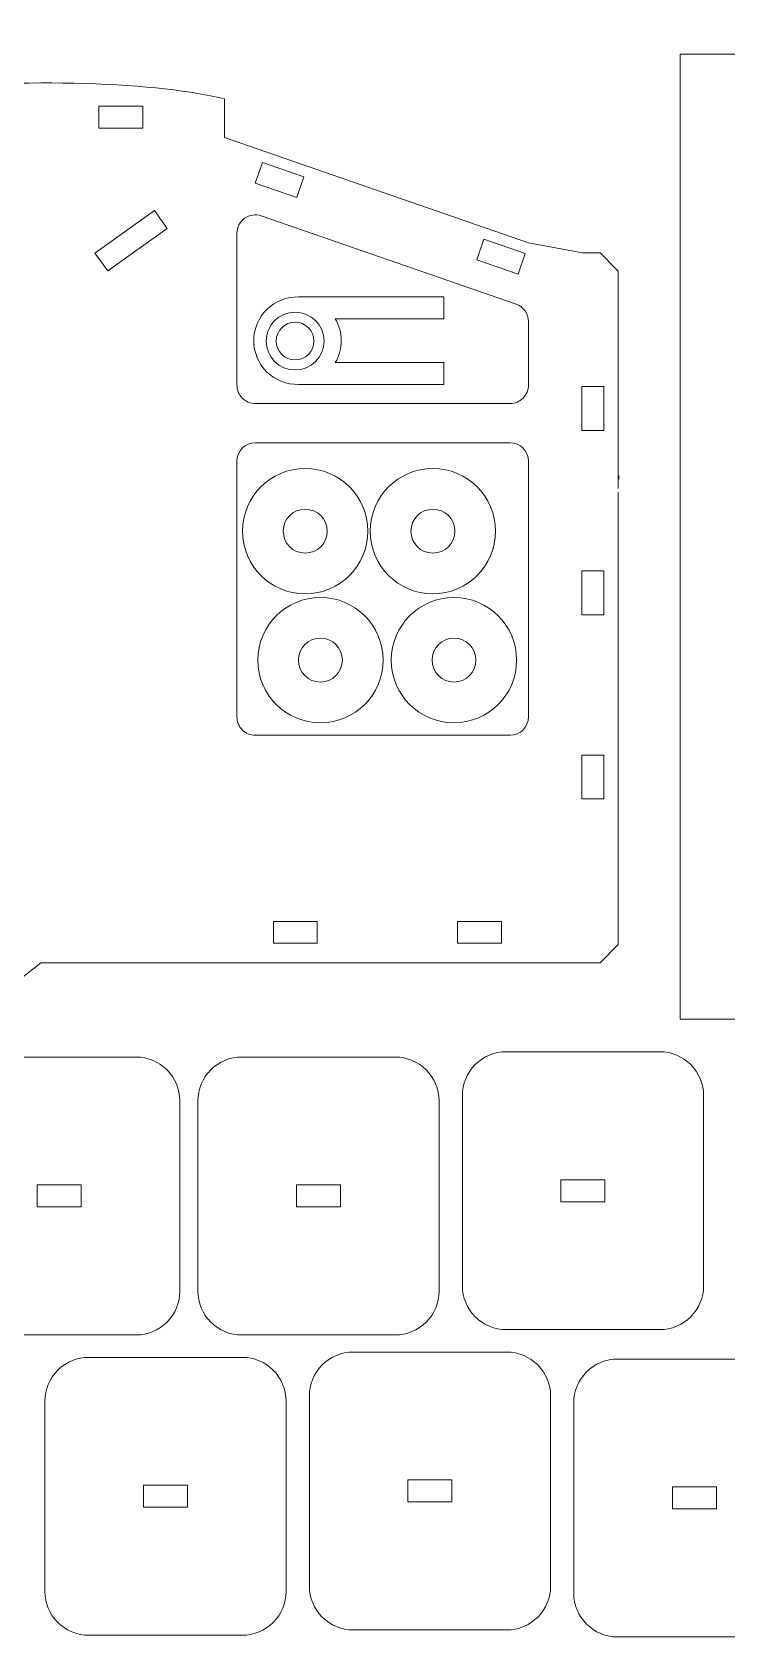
# Model space of a CAD drawing. Header units: centimetres. Extents: x -259 to 261, y 17 to 228.
# Drawn here: x -12.33 to -1.21, y 88.83 to 114.51 of the extents above; entities that cross this region are included whole.
import ezdxf

# ---------------------------------------------------------------- set-up
doc = ezdxf.new("R2010")
doc.units = ezdxf.units.CM
doc.header["$MEASUREMENT"] = 0
doc.layers.add('layer 1', color=7, linetype='Continuous')

msp = doc.modelspace()

# ---------------------------------------------------------------- linework, layer by layer
at = {"layer": 'layer 1', "color": 250, "lineweight": 9}
for points, knots in [([(3.21041, 114.50806), (3.21041, 114.50806), (2.88942, 114.50806), (2.88942, 114.50806), (2.88942, 114.50806), (2.88942, 114.50806), (2.88942, 114.15707), (2.88942, 114.15707), (2.88942, 114.15707), (2.88942, 114.15707), (0.64417, 114.15707), (0.64417, 114.15707), (0.64417, 114.15707), (0.64417, 114.15707), (0.64417, 114.50806), (0.64417, 114.50806), (0.64417, 114.50806), (0.64417, 114.50806), (-0.05782, 114.50806), (-0.05782, 114.50806), (-0.05782, 114.50806), (-0.05782, 114.50806), (-0.05782, 114.15707), (-0.05782, 114.15707), (-0.05782, 114.15707), (-0.05782, 114.15707), (-1.95946, 114.15707), (-1.95946, 114.15707), (-1.95946, 114.15707), (-1.95946, 114.15707), (-1.95946, 98.71306), (-1.95946, 98.71306), (-1.95946, 98.71306), (-1.95946, 98.71306), (-0.05782, 98.71306), (-0.05782, 98.71306), (-0.05782, 98.71306), (-0.05782, 98.71306), (-0.05782, 98.36205), (-0.05782, 98.36205), (-0.05782, 98.36205), (-0.05782, 98.36205), (0.64417, 98.36205), (0.64417, 98.36205), (0.64417, 98.36205), (0.64417, 98.36205), (0.64417, 98.71306), (0.64417, 98.71306), (0.64417, 98.71306), (0.64417, 98.71306), (2.88942, 98.71306), (2.88942, 98.71306), (2.88942, 98.71306), (2.88942, 98.71306), (2.88942, 98.36205), (2.88942, 98.36205), (2.88942, 98.36205), (2.88942, 98.36205), (3.21041, 98.36205), (3.21041, 98.36205)], [0, 0, 0, 0, 0.0625, 0.0625, 0.0625, 0.0625, 0.125, 0.125, 0.125, 0.125, 0.1875, 0.1875, 0.1875, 0.1875, 0.25, 0.25, 0.25, 0.25, 0.3125, 0.3125, 0.3125, 0.3125, 0.375, 0.375, 0.375, 0.375, 0.4375, 0.4375, 0.4375, 0.4375, 0.5, 0.5, 0.5, 0.5, 0.5625, 0.5625, 0.5625, 0.5625, 0.625, 0.625, 0.625, 0.625, 0.6875, 0.6875, 0.6875, 0.6875, 0.75, 0.75, 0.75, 0.75, 0.8125, 0.8125, 0.8125, 0.8125, 0.875, 0.875, 0.875, 0.875, 1, 1, 1, 1]), ([(-15.57785, 113.34656), (-15.27051, 113.44569), (-14.80329, 113.53065), (-14.22836, 113.59187), (-14.22836, 113.59187), (-13.40508, 113.67963), (-12.4179, 113.71277), (-11.48402, 113.68404), (-11.48402, 113.68404), (-10.55013, 113.65536), (-9.74603, 113.5672), (-9.24861, 113.43894)], [0, 0, 0, 0, 0.25, 0.25, 0.25, 0.25, 0.5, 0.5, 0.5, 0.5, 1, 1, 1, 1]), ([(-11.25936, 112.9709), (-11.25936, 112.9709), (-10.55734, 112.9709), (-10.55734, 112.9709), (-10.55734, 112.9709), (-10.55734, 112.9709), (-10.55734, 113.32189), (-10.55734, 113.32189), (-10.55734, 113.32189), (-10.55734, 113.32189), (-11.25936, 113.32189), (-11.25936, 113.32189), (-11.25936, 113.32189), (-11.25936, 113.32189), (-11.25936, 112.9709), (-11.25936, 112.9709)], [0, 0, 0, 0, 0.2, 0.2, 0.2, 0.2, 0.4, 0.4, 0.4, 0.4, 0.6, 0.6, 0.6, 0.6, 1, 1, 1, 1]), ([(-9.24861, 113.43894), (-9.24861, 113.43894), (-9.24861, 112.81954), (-9.24861, 112.81954), (-9.24861, 112.81954), (-9.24861, 112.81954), (-4.38555, 111.13638), (-4.38555, 111.13638), (-4.38555, 111.13638), (-4.38555, 111.13638), (-3.52146, 110.9769), (-3.52146, 110.9769), (-3.52146, 110.9769), (-3.52146, 110.9769), (-3.2394, 110.9769), (-3.2394, 110.9769), (-3.2394, 110.9769), (-3.2394, 110.9769), (-2.94689, 110.68434), (-2.94689, 110.68434), (-2.94689, 110.68434), (-2.94689, 110.68434), (-2.94689, 107.20467), (-2.94689, 107.20467)], [0, 0, 0, 0, 0.14285714, 0.14285714, 0.14285714, 0.14285714, 0.28571429, 0.28571429, 0.28571429, 0.28571429, 0.42857143, 0.42857143, 0.42857143, 0.42857143, 0.57142857, 0.57142857, 0.57142857, 0.57142857, 0.71428571, 0.71428571, 0.71428571, 0.71428571, 1, 1, 1, 1]), ([(-8.09409, 111.86282), (-8.09409, 111.86282), (-8.75743, 112.09234), (-8.75743, 112.09234), (-8.75743, 112.09234), (-8.75743, 112.09234), (-8.64262, 112.42409), (-8.64262, 112.42409), (-8.64262, 112.42409), (-8.64262, 112.42409), (-7.97922, 112.19447), (-7.97922, 112.19447), (-7.97922, 112.19447), (-7.97922, 112.19447), (-8.09409, 111.86282), (-8.09409, 111.86282)], [0, 0, 0, 0, 0.2, 0.2, 0.2, 0.2, 0.4, 0.4, 0.4, 0.4, 0.6, 0.6, 0.6, 0.6, 1, 1, 1, 1]), ([(-11.32362, 110.97198), (-11.32362, 110.97198), (-11.11963, 110.68632), (-11.11963, 110.68632), (-11.11963, 110.68632), (-11.11963, 110.68632), (-10.16741, 111.36606), (-10.16741, 111.36606), (-10.16741, 111.36606), (-10.16741, 111.36606), (-10.37131, 111.65172), (-10.37131, 111.65172), (-10.37131, 111.65172), (-10.37131, 111.65172), (-11.32362, 110.97198), (-11.32362, 110.97198)], [0, 0, 0, 0, 0.2, 0.2, 0.2, 0.2, 0.4, 0.4, 0.4, 0.4, 0.6, 0.6, 0.6, 0.6, 1, 1, 1, 1]), ([(-9.05117, 111.29038), (-9.05117, 111.38499), (-9.00542, 111.47376), (-8.92833, 111.52863), (-8.92833, 111.52863), (-8.85128, 111.5835), (-8.75241, 111.59771), (-8.66303, 111.5668)], [0, 0, 0, 0, 0.33333333, 0.33333333, 0.33333333, 0.33333333, 1, 1, 1, 1]), ([(-5.21346, 110.86579), (-5.21346, 110.86579), (-5.09869, 111.19749), (-5.09869, 111.19749), (-5.09869, 111.19749), (-5.09869, 111.19749), (-4.43529, 110.96792), (-4.43529, 110.96792), (-4.43529, 110.96792), (-4.43529, 110.96792), (-4.55011, 110.63617), (-4.55011, 110.63617), (-4.55011, 110.63617), (-4.55011, 110.63617), (-5.21346, 110.86579), (-5.21346, 110.86579)], [0, 0, 0, 0, 0.2, 0.2, 0.2, 0.2, 0.4, 0.4, 0.4, 0.4, 0.6, 0.6, 0.6, 0.6, 1, 1, 1, 1]), ([(-8.06593, 108.87041), (-8.25437, 108.86595), (-8.4366, 108.93769), (-8.57145, 109.06936), (-8.57145, 109.06936), (-8.70632, 109.20106), (-8.78233, 109.3816), (-8.78233, 109.57008), (-8.78233, 109.57008), (-8.78233, 109.75858), (-8.70632, 109.93907), (-8.57145, 110.07077), (-8.57145, 110.07077), (-8.4366, 110.20243), (-8.25437, 110.27419), (-8.06593, 110.26968)], [0, 0, 0, 0, 0.2, 0.2, 0.2, 0.2, 0.4, 0.4, 0.4, 0.4, 0.6, 0.6, 0.6, 0.6, 1, 1, 1, 1]), ([(-8.06593, 110.26968), (-8.06593, 110.26968), (-5.73727, 110.26968), (-5.73727, 110.26968), (-5.73727, 110.26968), (-5.73727, 110.26968), (-5.73727, 109.9198), (-5.73727, 109.9198), (-5.73727, 109.9198), (-5.73727, 109.9198), (-7.47629, 109.9198), (-7.47629, 109.9198)], [0, 0, 0, 0, 0.25, 0.25, 0.25, 0.25, 0.5, 0.5, 0.5, 0.5, 1, 1, 1, 1]), ([(-7.47629, 109.22034), (-7.47629, 109.22034), (-5.73727, 109.22034), (-5.73727, 109.22034), (-5.73727, 109.22034), (-5.73727, 109.22034), (-5.73727, 108.87041), (-5.73727, 108.87041), (-5.73727, 108.87041), (-5.73727, 108.87041), (-8.06593, 108.87041), (-8.06593, 108.87041)], [0, 0, 0, 0, 0.25, 0.25, 0.25, 0.25, 0.5, 0.5, 0.5, 0.5, 1, 1, 1, 1]), ([(-8.75865, 108.56603), (-8.8362, 108.56603), (-8.91067, 108.59684), (-8.96549, 108.65166), (-8.96549, 108.65166), (-9.02035, 108.70653), (-9.05117, 108.78089), (-9.05117, 108.85849)], [0, 0, 0, 0, 0.33333333, 0.33333333, 0.33333333, 0.33333333, 1, 1, 1, 1]), ([(-4.38555, 108.85849), (-4.38555, 108.78089), (-4.41636, 108.70653), (-4.47122, 108.65166), (-4.47122, 108.65166), (-4.5261, 108.59684), (-4.60045, 108.56603), (-4.67807, 108.56603)], [0, 0, 0, 0, 0.33333333, 0.33333333, 0.33333333, 0.33333333, 1, 1, 1, 1]), ([(-3.18088, 108.83581), (-3.18088, 108.83581), (-3.53192, 108.83581), (-3.53192, 108.83581), (-3.53192, 108.83581), (-3.53192, 108.83581), (-3.53192, 108.13383), (-3.53192, 108.13383), (-3.53192, 108.13383), (-3.53192, 108.13383), (-3.18088, 108.13383), (-3.18088, 108.13383), (-3.18088, 108.13383), (-3.18088, 108.13383), (-3.18088, 108.83581), (-3.18088, 108.83581)], [0, 0, 0, 0, 0.2, 0.2, 0.2, 0.2, 0.4, 0.4, 0.4, 0.4, 0.6, 0.6, 0.6, 0.6, 1, 1, 1, 1]), ([(-6.95596, 106.52285), (-6.95596, 107.07661), (-7.4049, 107.52556), (-7.95872, 107.52556), (-7.95872, 107.52556), (-8.51247, 107.52556), (-8.96138, 107.07661), (-8.96138, 106.52285), (-8.96138, 106.52285), (-8.96138, 105.96908), (-8.51247, 105.52008), (-7.95872, 105.52008), (-7.95872, 105.52008), (-7.4049, 105.52008), (-6.95596, 105.96908), (-6.95596, 106.52285)], [0, 0, 0, 0, 0.2, 0.2, 0.2, 0.2, 0.4, 0.4, 0.4, 0.4, 0.6, 0.6, 0.6, 0.6, 1, 1, 1, 1]), ([(-5.91508, 105.52008), (-5.36126, 105.52008), (-4.91236, 105.96908), (-4.91236, 106.52285), (-4.91236, 106.52285), (-4.91236, 107.07661), (-5.36126, 107.52556), (-5.91508, 107.52556), (-5.91508, 107.52556), (-6.46884, 107.52556), (-6.91774, 107.07661), (-6.91774, 106.52285), (-6.91774, 106.52285), (-6.91774, 105.96908), (-6.46884, 105.52008), (-5.91508, 105.52008)], [0, 0, 0, 0, 0.2, 0.2, 0.2, 0.2, 0.4, 0.4, 0.4, 0.4, 0.6, 0.6, 0.6, 0.6, 1, 1, 1, 1]), ([(-2.94689, 107.14462), (-2.94689, 107.14462), (-2.94689, 99.91093), (-2.94689, 99.91093), (-2.94689, 99.91093), (-2.94689, 99.91093), (-3.2394, 99.61848), (-3.2394, 99.61848), (-3.2394, 99.61848), (-3.2394, 99.61848), (-12.1899, 99.61848), (-12.1899, 99.61848), (-12.1899, 99.61848), (-12.1899, 99.61848), (-13.47472, 98.60244), (-13.47472, 98.60244), (-13.47472, 98.60244), (-13.47472, 98.60244), (-14.64472, 98.60244), (-14.64472, 98.60244), (-14.64472, 98.60244), (-14.64472, 98.60244), (-14.64472, 103.63349), (-14.64472, 103.63349)], [0, 0, 0, 0, 0.14285714, 0.14285714, 0.14285714, 0.14285714, 0.28571429, 0.28571429, 0.28571429, 0.28571429, 0.42857143, 0.42857143, 0.42857143, 0.42857143, 0.57142857, 0.57142857, 0.57142857, 0.57142857, 0.71428571, 0.71428571, 0.71428571, 0.71428571, 1, 1, 1, 1]), ([(-7.60768, 106.52285), (-7.60768, 106.71669), (-7.76481, 106.87383), (-7.95872, 106.87383), (-7.95872, 106.87383), (-8.15251, 106.87383), (-8.3097, 106.71669), (-8.3097, 106.52285), (-8.3097, 106.52285), (-8.3097, 106.32895), (-8.15251, 106.17186), (-7.95872, 106.17186), (-7.95872, 106.17186), (-7.76481, 106.17186), (-7.60768, 106.32895), (-7.60768, 106.52285)], [0, 0, 0, 0, 0.2, 0.2, 0.2, 0.2, 0.4, 0.4, 0.4, 0.4, 0.6, 0.6, 0.6, 0.6, 1, 1, 1, 1]), ([(-5.91508, 106.17186), (-5.72118, 106.17186), (-5.56404, 106.329), (-5.56404, 106.52285), (-5.56404, 106.52285), (-5.56404, 106.71669), (-5.72118, 106.87388), (-5.91508, 106.87388), (-5.91508, 106.87388), (-6.10891, 106.87388), (-6.26606, 106.71669), (-6.26606, 106.52285), (-6.26606, 106.52285), (-6.26606, 106.329), (-6.10891, 106.17186), (-5.91508, 106.17186)], [0, 0, 0, 0, 0.2, 0.2, 0.2, 0.2, 0.4, 0.4, 0.4, 0.4, 0.6, 0.6, 0.6, 0.6, 1, 1, 1, 1]), ([(-3.18088, 105.88848), (-3.18088, 105.88848), (-3.53192, 105.88848), (-3.53192, 105.88848), (-3.53192, 105.88848), (-3.53192, 105.88848), (-3.53192, 105.18646), (-3.53192, 105.18646), (-3.53192, 105.18646), (-3.53192, 105.18646), (-3.18088, 105.18646), (-3.18088, 105.18646), (-3.18088, 105.18646), (-3.18088, 105.18646), (-3.18088, 105.88848), (-3.18088, 105.88848)], [0, 0, 0, 0, 0.2, 0.2, 0.2, 0.2, 0.4, 0.4, 0.4, 0.4, 0.6, 0.6, 0.6, 0.6, 1, 1, 1, 1]), ([(-7.71427, 103.45634), (-7.16046, 103.45634), (-6.7115, 103.90529), (-6.7115, 104.45905), (-6.7115, 104.45905), (-6.7115, 105.01287), (-7.16046, 105.46181), (-7.71427, 105.46181), (-7.71427, 105.46181), (-8.26797, 105.46181), (-8.71693, 105.01287), (-8.71693, 104.45905), (-8.71693, 104.45905), (-8.71693, 103.90529), (-8.26797, 103.45634), (-7.71427, 103.45634)], [0, 0, 0, 0, 0.2, 0.2, 0.2, 0.2, 0.4, 0.4, 0.4, 0.4, 0.6, 0.6, 0.6, 0.6, 1, 1, 1, 1]), ([(-6.58014, 104.45905), (-6.58014, 103.90529), (-6.1312, 103.45634), (-5.57744, 103.45634), (-5.57744, 103.45634), (-5.02361, 103.45634), (-4.57473, 103.90529), (-4.57473, 104.45905), (-4.57473, 104.45905), (-4.57473, 105.01282), (-5.02361, 105.46176), (-5.57744, 105.46176), (-5.57744, 105.46176), (-6.1312, 105.46176), (-6.58014, 105.01282), (-6.58014, 104.45905)], [0, 0, 0, 0, 0.2, 0.2, 0.2, 0.2, 0.4, 0.4, 0.4, 0.4, 0.6, 0.6, 0.6, 0.6, 1, 1, 1, 1]), ([(-7.71427, 104.10807), (-7.52037, 104.10807), (-7.36323, 104.26521), (-7.36323, 104.45905), (-7.36323, 104.45905), (-7.36323, 104.65295), (-7.52037, 104.81009), (-7.71427, 104.81009), (-7.71427, 104.81009), (-7.90806, 104.81009), (-8.06521, 104.65295), (-8.06521, 104.45905), (-8.06521, 104.45905), (-8.06521, 104.26521), (-7.90806, 104.10807), (-7.71427, 104.10807)], [0, 0, 0, 0, 0.2, 0.2, 0.2, 0.2, 0.4, 0.4, 0.4, 0.4, 0.6, 0.6, 0.6, 0.6, 1, 1, 1, 1]), ([(-5.92842, 104.45905), (-5.92842, 104.26521), (-5.77127, 104.10807), (-5.57744, 104.10807), (-5.57744, 104.10807), (-5.3836, 104.10807), (-5.2264, 104.26521), (-5.2264, 104.45905), (-5.2264, 104.45905), (-5.2264, 104.65289), (-5.3836, 104.81009), (-5.57744, 104.81009), (-5.57744, 104.81009), (-5.77127, 104.81009), (-5.92842, 104.65289), (-5.92842, 104.45905)], [0, 0, 0, 0, 0.2, 0.2, 0.2, 0.2, 0.4, 0.4, 0.4, 0.4, 0.6, 0.6, 0.6, 0.6, 1, 1, 1, 1]), ([(-8.75865, 103.25732), (-8.8362, 103.25732), (-8.91067, 103.28818), (-8.96549, 103.34305), (-8.96549, 103.34305), (-9.02035, 103.39792), (-9.05117, 103.47223), (-9.05117, 103.54984)], [0, 0, 0, 0, 0.33333333, 0.33333333, 0.33333333, 0.33333333, 1, 1, 1, 1]), ([(-3.18088, 102.9412), (-3.18088, 102.9412), (-3.18088, 102.2392), (-3.18088, 102.2392), (-3.18088, 102.2392), (-3.18088, 102.2392), (-3.53192, 102.2392), (-3.53192, 102.2392), (-3.53192, 102.2392), (-3.53192, 102.2392), (-3.53192, 102.9412), (-3.53192, 102.9412), (-3.53192, 102.9412), (-3.53192, 102.9412), (-3.18088, 102.9412), (-3.18088, 102.9412)], [0, 0, 0, 0, 0.2, 0.2, 0.2, 0.2, 0.4, 0.4, 0.4, 0.4, 0.6, 0.6, 0.6, 0.6, 1, 1, 1, 1]), ([(-7.76619, 99.92812), (-7.76619, 99.92812), (-8.46821, 99.92812), (-8.46821, 99.92812), (-8.46821, 99.92812), (-8.46821, 99.92812), (-8.46821, 100.27914), (-8.46821, 100.27914), (-8.46821, 100.27914), (-8.46821, 100.27914), (-7.76619, 100.27914), (-7.76619, 100.27914), (-7.76619, 100.27914), (-7.76619, 100.27914), (-7.76619, 99.92812), (-7.76619, 99.92812)], [0, 0, 0, 0, 0.2, 0.2, 0.2, 0.2, 0.4, 0.4, 0.4, 0.4, 0.6, 0.6, 0.6, 0.6, 1, 1, 1, 1]), ([(-5.52089, 99.92812), (-5.52089, 99.92812), (-4.81887, 99.92812), (-4.81887, 99.92812), (-4.81887, 99.92812), (-4.81887, 99.92812), (-4.81887, 100.27914), (-4.81887, 100.27914), (-4.81887, 100.27914), (-4.81887, 100.27914), (-5.52089, 100.27914), (-5.52089, 100.27914), (-5.52089, 100.27914), (-5.52089, 100.27914), (-5.52089, 99.92812), (-5.52089, 99.92812)], [0, 0, 0, 0, 0.2, 0.2, 0.2, 0.2, 0.4, 0.4, 0.4, 0.4, 0.6, 0.6, 0.6, 0.6, 1, 1, 1, 1]), ([(-13.82538, 97.40639), (-13.82538, 97.59257), (-13.75143, 97.77113), (-13.61977, 97.90278), (-13.61977, 97.90278), (-13.48812, 98.03444), (-13.30956, 98.10839), (-13.12338, 98.10839), (-13.12338, 98.10839), (-13.12338, 98.10839), (-10.66638, 98.10839), (-10.66638, 98.10839), (-10.66638, 98.10839), (-10.27868, 98.10839), (-9.96438, 97.79409), (-9.96438, 97.40639), (-9.96438, 97.40639), (-9.96438, 97.40639), (-9.96438, 94.36439), (-9.96438, 94.36439), (-9.96438, 94.36439), (-9.96438, 94.17821), (-10.03833, 93.99965), (-10.16999, 93.868), (-10.16999, 93.868), (-10.30164, 93.73634), (-10.4802, 93.66239), (-10.66638, 93.66239), (-10.66638, 93.66239), (-10.66638, 93.66239), (-13.12338, 93.66239), (-13.12338, 93.66239), (-13.12338, 93.66239), (-13.30956, 93.66239), (-13.48812, 93.73634), (-13.61977, 93.868), (-13.61977, 93.868), (-13.75143, 93.99965), (-13.82538, 94.17821), (-13.82538, 94.36439), (-13.82538, 94.36439), (-13.82538, 94.36439), (-13.82538, 97.40639), (-13.82538, 97.40639)], [0, 0, 0, 0, 0.08333333, 0.08333333, 0.08333333, 0.08333333, 0.16666667, 0.16666667, 0.16666667, 0.16666667, 0.25, 0.25, 0.25, 0.25, 0.33333333, 0.33333333, 0.33333333, 0.33333333, 0.41666667, 0.41666667, 0.41666667, 0.41666667, 0.5, 0.5, 0.5, 0.5, 0.58333333, 0.58333333, 0.58333333, 0.58333333, 0.66666667, 0.66666667, 0.66666667, 0.66666667, 0.75, 0.75, 0.75, 0.75, 0.83333333, 0.83333333, 0.83333333, 0.83333333, 1, 1, 1, 1]), ([(-9.67672, 97.40639), (-9.67672, 97.59257), (-9.60277, 97.77113), (-9.47111, 97.90278), (-9.47111, 97.90278), (-9.33946, 98.03444), (-9.1609, 98.10839), (-8.97472, 98.10839), (-8.97472, 98.10839), (-8.97472, 98.10839), (-6.51772, 98.10839), (-6.51772, 98.10839), (-6.51772, 98.10839), (-6.13002, 98.10839), (-5.81572, 97.79409), (-5.81572, 97.40639), (-5.81572, 97.40639), (-5.81572, 97.40639), (-5.81572, 94.36439), (-5.81572, 94.36439), (-5.81572, 94.36439), (-5.81572, 94.17821), (-5.88967, 93.99965), (-6.02133, 93.868), (-6.02133, 93.868), (-6.15298, 93.73634), (-6.33154, 93.66239), (-6.51772, 93.66239), (-6.51772, 93.66239), (-6.51772, 93.66239), (-8.97472, 93.66239), (-8.97472, 93.66239), (-8.97472, 93.66239), (-9.1609, 93.66239), (-9.33946, 93.73634), (-9.47111, 93.868), (-9.47111, 93.868), (-9.60277, 93.99965), (-9.67672, 94.17821), (-9.67672, 94.36439), (-9.67672, 94.36439), (-9.67672, 94.36439), (-9.67672, 97.40639), (-9.67672, 97.40639)], [0, 0, 0, 0, 0.08333333, 0.08333333, 0.08333333, 0.08333333, 0.16666667, 0.16666667, 0.16666667, 0.16666667, 0.25, 0.25, 0.25, 0.25, 0.33333333, 0.33333333, 0.33333333, 0.33333333, 0.41666667, 0.41666667, 0.41666667, 0.41666667, 0.5, 0.5, 0.5, 0.5, 0.58333333, 0.58333333, 0.58333333, 0.58333333, 0.66666667, 0.66666667, 0.66666667, 0.66666667, 0.75, 0.75, 0.75, 0.75, 0.83333333, 0.83333333, 0.83333333, 0.83333333, 1, 1, 1, 1]), ([(-5.44338, 97.49106), (-5.44338, 97.67724), (-5.36943, 97.8558), (-5.23777, 97.98745), (-5.23777, 97.98745), (-5.10612, 98.11911), (-4.92756, 98.19306), (-4.74138, 98.19306), (-4.74138, 98.19306), (-4.74138, 98.19306), (-2.28438, 98.19306), (-2.28438, 98.19306), (-2.28438, 98.19306), (-1.89668, 98.19306), (-1.58238, 97.87876), (-1.58238, 97.49106), (-1.58238, 97.49106), (-1.58238, 97.49106), (-1.58238, 94.44906), (-1.58238, 94.44906), (-1.58238, 94.44906), (-1.58238, 94.26288), (-1.65633, 94.08432), (-1.78799, 93.95267), (-1.78799, 93.95267), (-1.91964, 93.82101), (-2.0982, 93.74706), (-2.28438, 93.74706), (-2.28438, 93.74706), (-2.28438, 93.74706), (-4.74138, 93.74706), (-4.74138, 93.74706), (-4.74138, 93.74706), (-4.92756, 93.74706), (-5.10612, 93.82101), (-5.23777, 93.95267), (-5.23777, 93.95267), (-5.36943, 94.08432), (-5.44338, 94.26288), (-5.44338, 94.44906), (-5.44338, 94.44906), (-5.44338, 94.44906), (-5.44338, 97.49106), (-5.44338, 97.49106)], [0, 0, 0, 0, 0.08333333, 0.08333333, 0.08333333, 0.08333333, 0.16666667, 0.16666667, 0.16666667, 0.16666667, 0.25, 0.25, 0.25, 0.25, 0.33333333, 0.33333333, 0.33333333, 0.33333333, 0.41666667, 0.41666667, 0.41666667, 0.41666667, 0.5, 0.5, 0.5, 0.5, 0.58333333, 0.58333333, 0.58333333, 0.58333333, 0.66666667, 0.66666667, 0.66666667, 0.66666667, 0.75, 0.75, 0.75, 0.75, 0.83333333, 0.83333333, 0.83333333, 0.83333333, 1, 1, 1, 1]), ([(-12.24684, 95.70941), (-12.24684, 95.70941), (-11.54292, 95.70941), (-11.54292, 95.70941), (-11.54292, 95.70941), (-11.54292, 95.70941), (-11.54292, 96.06137), (-11.54292, 96.06137), (-11.54292, 96.06137), (-11.54292, 96.06137), (-12.24684, 96.06137), (-12.24684, 96.06137), (-12.24684, 96.06137), (-12.24684, 96.06137), (-12.24684, 95.70941), (-12.24684, 95.70941)], [0, 0, 0, 0, 0.2, 0.2, 0.2, 0.2, 0.4, 0.4, 0.4, 0.4, 0.6, 0.6, 0.6, 0.6, 1, 1, 1, 1]), ([(-8.09818, 95.70941), (-8.09818, 95.70941), (-7.39426, 95.70941), (-7.39426, 95.70941), (-7.39426, 95.70941), (-7.39426, 95.70941), (-7.39426, 96.06137), (-7.39426, 96.06137), (-7.39426, 96.06137), (-7.39426, 96.06137), (-8.09818, 96.06137), (-8.09818, 96.06137), (-8.09818, 96.06137), (-8.09818, 96.06137), (-8.09818, 95.70941), (-8.09818, 95.70941)], [0, 0, 0, 0, 0.2, 0.2, 0.2, 0.2, 0.4, 0.4, 0.4, 0.4, 0.6, 0.6, 0.6, 0.6, 1, 1, 1, 1]), ([(-3.86484, 95.79408), (-3.86484, 95.79408), (-3.16092, 95.79408), (-3.16092, 95.79408), (-3.16092, 95.79408), (-3.16092, 95.79408), (-3.16092, 96.14604), (-3.16092, 96.14604), (-3.16092, 96.14604), (-3.16092, 96.14604), (-3.86484, 96.14604), (-3.86484, 96.14604), (-3.86484, 96.14604), (-3.86484, 96.14604), (-3.86484, 95.79408), (-3.86484, 95.79408)], [0, 0, 0, 0, 0.2, 0.2, 0.2, 0.2, 0.4, 0.4, 0.4, 0.4, 0.6, 0.6, 0.6, 0.6, 1, 1, 1, 1]), ([(-12.12496, 92.60155), (-12.12496, 92.78773), (-12.05101, 92.96629), (-11.91935, 93.09794), (-11.91935, 93.09794), (-11.7877, 93.2296), (-11.60914, 93.30355), (-11.42296, 93.30355), (-11.42296, 93.30355), (-11.42296, 93.30355), (-8.96596, 93.30355), (-8.96596, 93.30355), (-8.96596, 93.30355), (-8.57826, 93.30355), (-8.26396, 92.98925), (-8.26396, 92.60155), (-8.26396, 92.60155), (-8.26396, 92.60155), (-8.26396, 89.55955), (-8.26396, 89.55955), (-8.26396, 89.55955), (-8.26396, 89.37337), (-8.33791, 89.19481), (-8.46957, 89.06316), (-8.46957, 89.06316), (-8.60122, 88.9315), (-8.77978, 88.85755), (-8.96596, 88.85755), (-8.96596, 88.85755), (-8.96596, 88.85755), (-11.42296, 88.85755), (-11.42296, 88.85755), (-11.42296, 88.85755), (-11.60914, 88.85755), (-11.7877, 88.9315), (-11.91935, 89.06316), (-11.91935, 89.06316), (-12.05101, 89.19481), (-12.12496, 89.37337), (-12.12496, 89.55955), (-12.12496, 89.55955), (-12.12496, 89.55955), (-12.12496, 92.60155), (-12.12496, 92.60155)], [0, 0, 0, 0, 0.08333333, 0.08333333, 0.08333333, 0.08333333, 0.16666667, 0.16666667, 0.16666667, 0.16666667, 0.25, 0.25, 0.25, 0.25, 0.33333333, 0.33333333, 0.33333333, 0.33333333, 0.41666667, 0.41666667, 0.41666667, 0.41666667, 0.5, 0.5, 0.5, 0.5, 0.58333333, 0.58333333, 0.58333333, 0.58333333, 0.66666667, 0.66666667, 0.66666667, 0.66666667, 0.75, 0.75, 0.75, 0.75, 0.83333333, 0.83333333, 0.83333333, 0.83333333, 1, 1, 1, 1]), ([(-7.89162, 92.68622), (-7.89162, 92.8724), (-7.81767, 93.05096), (-7.68601, 93.18261), (-7.68601, 93.18261), (-7.55436, 93.31427), (-7.3758, 93.38822), (-7.18962, 93.38822), (-7.18962, 93.38822), (-7.18962, 93.38822), (-4.73262, 93.38822), (-4.73262, 93.38822), (-4.73262, 93.38822), (-4.34492, 93.38822), (-4.03062, 93.07392), (-4.03062, 92.68622), (-4.03062, 92.68622), (-4.03062, 92.68622), (-4.03062, 89.64422), (-4.03062, 89.64422), (-4.03062, 89.64422), (-4.03062, 89.45804), (-4.10457, 89.27948), (-4.23623, 89.14783), (-4.23623, 89.14783), (-4.36788, 89.01617), (-4.54644, 88.94222), (-4.73262, 88.94222), (-4.73262, 88.94222), (-4.73262, 88.94222), (-7.18962, 88.94222), (-7.18962, 88.94222), (-7.18962, 88.94222), (-7.3758, 88.94222), (-7.55436, 89.01617), (-7.68601, 89.14783), (-7.68601, 89.14783), (-7.81767, 89.27948), (-7.89162, 89.45804), (-7.89162, 89.64422), (-7.89162, 89.64422), (-7.89162, 89.64422), (-7.89162, 92.68622), (-7.89162, 92.68622)], [0, 0, 0, 0, 0.08333333, 0.08333333, 0.08333333, 0.08333333, 0.16666667, 0.16666667, 0.16666667, 0.16666667, 0.25, 0.25, 0.25, 0.25, 0.33333333, 0.33333333, 0.33333333, 0.33333333, 0.41666667, 0.41666667, 0.41666667, 0.41666667, 0.5, 0.5, 0.5, 0.5, 0.58333333, 0.58333333, 0.58333333, 0.58333333, 0.66666667, 0.66666667, 0.66666667, 0.66666667, 0.75, 0.75, 0.75, 0.75, 0.83333333, 0.83333333, 0.83333333, 0.83333333, 1, 1, 1, 1]), ([(-3.66032, 92.57469), (-3.66032, 92.76087), (-3.58637, 92.93943), (-3.45471, 93.07108), (-3.45471, 93.07108), (-3.32306, 93.20274), (-3.1445, 93.27669), (-2.95832, 93.27669), (-2.95832, 93.27669), (-2.95832, 93.27669), (-0.50132, 93.27669), (-0.50132, 93.27669), (-0.50132, 93.27669), (-0.11362, 93.27669), (0.20068, 92.96239), (0.20068, 92.57469), (0.20068, 92.57469), (0.20068, 92.57469), (0.20068, 89.53269), (0.20068, 89.53269), (0.20068, 89.53269), (0.20068, 89.34651), (0.12673, 89.16795), (-0.00493, 89.0363), (-0.00493, 89.0363), (-0.13658, 88.90464), (-0.31514, 88.83069), (-0.50132, 88.83069), (-0.50132, 88.83069), (-0.50132, 88.83069), (-2.95832, 88.83069), (-2.95832, 88.83069), (-2.95832, 88.83069), (-3.1445, 88.83069), (-3.32306, 88.90464), (-3.45471, 89.0363), (-3.45471, 89.0363), (-3.58637, 89.16795), (-3.66032, 89.34651), (-3.66032, 89.53269), (-3.66032, 89.53269), (-3.66032, 89.53269), (-3.66032, 92.57469), (-3.66032, 92.57469)], [0, 0, 0, 0, 0.08333333, 0.08333333, 0.08333333, 0.08333333, 0.16666667, 0.16666667, 0.16666667, 0.16666667, 0.25, 0.25, 0.25, 0.25, 0.33333333, 0.33333333, 0.33333333, 0.33333333, 0.41666667, 0.41666667, 0.41666667, 0.41666667, 0.5, 0.5, 0.5, 0.5, 0.58333333, 0.58333333, 0.58333333, 0.58333333, 0.66666667, 0.66666667, 0.66666667, 0.66666667, 0.75, 0.75, 0.75, 0.75, 0.83333333, 0.83333333, 0.83333333, 0.83333333, 1, 1, 1, 1]), ([(-10.54642, 90.90457), (-10.54642, 90.90457), (-9.8425, 90.90457), (-9.8425, 90.90457), (-9.8425, 90.90457), (-9.8425, 90.90457), (-9.8425, 91.25653), (-9.8425, 91.25653), (-9.8425, 91.25653), (-9.8425, 91.25653), (-10.54642, 91.25653), (-10.54642, 91.25653), (-10.54642, 91.25653), (-10.54642, 91.25653), (-10.54642, 90.90457), (-10.54642, 90.90457)], [0, 0, 0, 0, 0.2, 0.2, 0.2, 0.2, 0.4, 0.4, 0.4, 0.4, 0.6, 0.6, 0.6, 0.6, 1, 1, 1, 1]), ([(-6.31308, 90.98924), (-6.31308, 90.98924), (-5.60916, 90.98924), (-5.60916, 90.98924), (-5.60916, 90.98924), (-5.60916, 90.98924), (-5.60916, 91.3412), (-5.60916, 91.3412), (-5.60916, 91.3412), (-5.60916, 91.3412), (-6.31308, 91.3412), (-6.31308, 91.3412), (-6.31308, 91.3412), (-6.31308, 91.3412), (-6.31308, 90.98924), (-6.31308, 90.98924)], [0, 0, 0, 0, 0.2, 0.2, 0.2, 0.2, 0.4, 0.4, 0.4, 0.4, 0.6, 0.6, 0.6, 0.6, 1, 1, 1, 1]), ([(-2.08178, 90.87771), (-2.08178, 90.87771), (-1.37786, 90.87771), (-1.37786, 90.87771), (-1.37786, 90.87771), (-1.37786, 90.87771), (-1.37786, 91.22967), (-1.37786, 91.22967), (-1.37786, 91.22967), (-1.37786, 91.22967), (-2.08178, 91.22967), (-2.08178, 91.22967), (-2.08178, 91.22967), (-2.08178, 91.22967), (-2.08178, 90.87771), (-2.08178, 90.87771)], [0, 0, 0, 0, 0.2, 0.2, 0.2, 0.2, 0.4, 0.4, 0.4, 0.4, 0.6, 0.6, 0.6, 0.6, 1, 1, 1, 1])]:
    msp.add_open_spline(points, degree=3, knots=knots, dxfattribs=at)
for points in [[(-8.66303, 111.5668), (-8.66303, 111.5668), (-4.58239, 110.15514), (-4.58239, 110.15514)], [(-9.05117, 108.85849), (-9.05117, 108.85849), (-9.05117, 111.29038), (-9.05117, 111.29038)], [(-7.47629, 109.9198), (-7.35147, 109.70337), (-7.35147, 109.43675), (-7.47629, 109.22034)], [(-4.58239, 110.15514), (-4.46458, 110.11438), (-4.38555, 110.00338), (-4.38555, 109.87872)], [(-4.38555, 109.87872), (-4.38555, 109.87872), (-4.38555, 108.85849), (-4.38555, 108.85849)], [(-4.67807, 108.56603), (-4.67807, 108.56603), (-8.75865, 108.56603), (-8.75865, 108.56603)], [(-9.05117, 107.64489), (-9.05117, 107.8064), (-8.9202, 107.9374), (-8.75865, 107.9374)], [(-8.75865, 107.9374), (-8.75865, 107.9374), (-4.67807, 107.9374), (-4.67807, 107.9374)], [(-4.67807, 107.9374), (-4.51651, 107.9374), (-4.38555, 107.8064), (-4.38555, 107.64489)], [(-9.05117, 103.54984), (-9.05117, 103.54984), (-9.05117, 107.64489), (-9.05117, 107.64489)], [(-4.38555, 107.64489), (-4.38555, 107.64489), (-4.38555, 103.54984), (-4.38555, 103.54984)], [(-2.9363, 107.35261), (-2.9363, 107.35261), (-2.9363, 107.41266), (-2.9363, 107.41266)], [(-4.38555, 103.54984), (-4.38555, 103.38833), (-4.51651, 103.25732), (-4.67807, 103.25732)], [(-4.67807, 103.25732), (-4.67807, 103.25732), (-8.75865, 103.25732), (-8.75865, 103.25732)]]:
    msp.add_open_spline(points, degree=3, dxfattribs=at)
at = {"layer": 'layer 1', "color": 2, "lineweight": 9}
for points in [[(-8.12031, 109.10193), (-8.37528, 109.10193), (-8.58325, 109.30988), (-8.58325, 109.56484), (-8.58325, 109.56484), (-8.58325, 109.8198), (-8.37528, 110.02777), (-8.12031, 110.02777), (-8.12031, 110.02777), (-7.86535, 110.02777), (-7.65742, 109.8198), (-7.65742, 109.56484), (-7.65742, 109.56484), (-7.65742, 109.30988), (-7.86535, 109.10193), (-8.12031, 109.10193)], [(-8.12031, 109.26267), (-8.28676, 109.26267), (-8.4225, 109.3984), (-8.4225, 109.56484), (-8.4225, 109.56484), (-8.4225, 109.73129), (-8.28676, 109.86702), (-8.12031, 109.86702), (-8.12031, 109.86702), (-7.95388, 109.86702), (-7.81815, 109.73129), (-7.81815, 109.56484), (-7.81815, 109.56484), (-7.81815, 109.3984), (-7.95388, 109.26267), (-8.12031, 109.26267)]]:
    msp.add_open_spline(points, degree=3, knots=[0, 0, 0, 0, 0.2, 0.2, 0.2, 0.2, 0.4, 0.4, 0.4, 0.4, 0.6, 0.6, 0.6, 0.6, 1, 1, 1, 1], dxfattribs=at)

doc.saveas('drawing.dxf')
